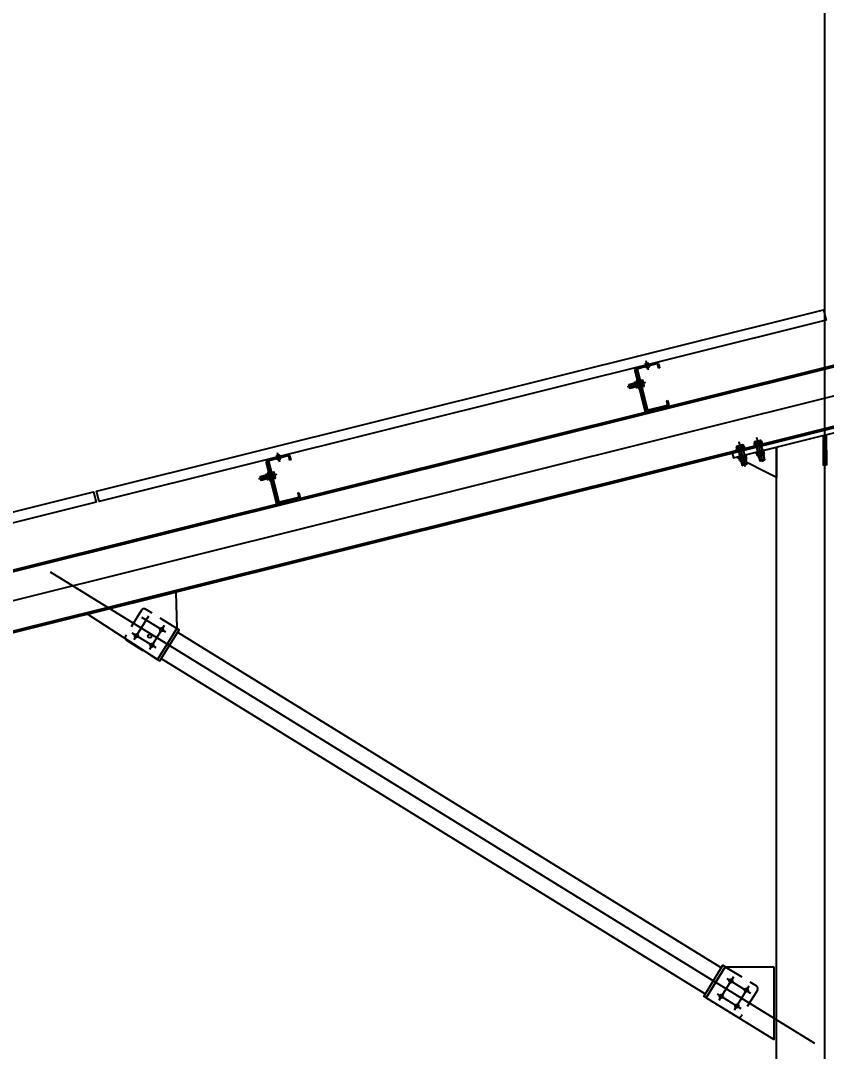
# Model space of a CAD drawing. Header units: millimetres. Extents: x 10297564 to 11610295, y -9287743 to -8409454.
# Drawn here: x 10846479 to 10849129, y -9252167 to -9248779 of the extents above; entities that cross this region are included whole.
import ezdxf

# ---------------------------------------------------------------- set-up
doc = ezdxf.new("R2010")
doc.units = ezdxf.units.MM
doc.header["$LTSCALE"] = 100
for name, pattern in [('CEN', [62, 60, -1, 0, -1]), ('CEN1', [22, 15, -3, 1, -3]), ('HIDDEN2', [4.7625, 3.175, -1.5875])]:
    doc.linetypes.add(name, pattern=pattern)
for name, color, linetype in [('0-TEXT', 7, 'Continuous'), ('BOLT', 210, 'Continuous'), ('CEN', 1, 'CEN1'), ('dim', 7, 'Continuous'), ('H형강', 3, 'Continuous'), ('module', 5, 'Continuous'), ('PLATE', 6, 'Continuous'), ('원형강관', 4, 'Continuous'), ('태양광', 255, 'Continuous')]:
    doc.layers.add(name, color=color, linetype=linetype)
doc.styles.add('돋음', font='Dotum.ttf')
doc.dimstyles.new('NDIM-150', dxfattribs={"dimscale": 75, "dimtxt": 3.5, "dimasz": 1, "dimexe": 2, "dimexo": 1, "dimgap": 1, "dimtad": 1, "dimdec": 0, "dimzin": 0, "dimdsep": 46, "dimtxsty": '돋음', "dimblk": 'dotk', "dimcen": 2, "dimdle": 2, "dimclrd": 4, "dimclre": 4, "dimclrt": 7, "dimadec": 0, "dimazin": 0, "dimtfac": 1, "dimtdec": 0, "dimtix": 1, "dimtmove": 2, "dimatfit": 3, "dimldrblk": 'DIMDOT', "dimfxl": 1, "dimtolj": 1, "dimtzin": 0, "dimlwd": -1, "dimlwe": -1, "dimarcsym": 0})

# ---------------------------------------------------------------- blocks, each defined once
blk = doc.blocks.new('A$C408A3C2D')
at = {"layer": '0-TEXT', "color": 1}
for p, q in [((0.9, 15.4), (0, 8.2)), ((2, 8), (0, 8.2)), ((1.9, 7.4), (0.9, 0)), ((1.9, 7.4), (3.9, 7.2)), ((2.9, 15.4), (2, 8)), ((2.9, 0), (3.9, 7.2))]:
    blk.add_line(p, q, dxfattribs=at)
for points in [[(2.9, 7.3), (2.9, 15.4), (0.9, 15.4)], [(0.9, 8.1), (0.9, 0), (2.9, 0)]]:
    blk.add_lwpolyline(points, dxfattribs=at)
blk = doc.blocks.new('M16-70L-1')
at = {"layer": 'BOLT', "color": 8}
for p, q in [((-50731.9, 395004), (-50729.8, 394998)), ((-50712, 395012.1), (-50730.1, 395005.5)), ((-50707.4, 395006.2), (-50729.8, 394998)), ((-50727.9, 395006.3), (-50725.5, 394999.6)), ((-50725.4, 394997.4), (-50716.8, 394973.9)), ((-50724.4, 394997.7), (-50715.8, 394974.2)), ((-50714.2, 395011.3), (-50711.8, 395004.6)), ((-50711.4, 395002.5), (-50702.8, 394979)), ((-50710.4, 395002.8), (-50701.8, 394979.3)), ((-50709.6, 395012.1), (-50707.4, 395006.2)), ((-50696.5, 394976.2), (-50718.9, 394968)), ((-50716, 394960), (-50718.9, 394968)), ((-50716.1, 394971.9, 0), (-50716.1, 394971.9, 0)), ((-50715.1, 394972.2, 0), (-50715.1, 394972.2, 0)), ((-50711.3, 394960.8), (-50714.5, 394969.6)), ((-50695.5, 394966.5), (-50713.5, 394960)), ((-50712, 394960.5, 0), (-50706.4, 394945.1)), ((-50711, 394960.9, 0), (-50705, 394944.4)), ((-50691.3, 394950.5), (-50706.4, 394945.1)), ((-50692, 394949.2), (-50705, 394944.4)), ((-50702.1, 394977, 0), (-50702.1, 394977, 0)), ((-50701.1, 394977.3, 0), (-50701.1, 394977.3, 0)), ((-50697.6, 394965.8), (-50700.8, 394974.6)), ((-50698, 394965.6, 0), (-50692, 394949.2)), ((-50697, 394966, 0), (-50691.3, 394950.5)), ((-50693.6, 394968.1), (-50696.5, 394976.2)), ((-50691.3, 394950.5), (-50692, 394949.2)), ((-50706.4, 394945.1), (-50705, 394944.4))]:
    blk.add_line(p, q, dxfattribs=at)
for points in [[(-50731.8, 394997.3), (-50731, 394995.3), (-50704.7, 395004.9), (-50705.5, 395006.9)], [(-50722.5, 394971.8), (-50721.8, 394969.8), (-50695.4, 394979.4), (-50696.2, 394981.4)]]:
    blk.add_lwpolyline(points, close=True, dxfattribs=at)
for centre, radius, start, end in [((-50728.8, 395002.2), 3.57, 71.1418, 150.2499), ((-50709.2, 394976.3), 34.6, 97.717, 122.2531), ((-50710.8, 395008.7), 3.57, 69.7253, 148.8334), ((-50714.7, 394963.3), 3.57, 249.7253, 328.8334), ((-50716.3, 394995.8), 34.6, 277.717, 302.2531), ((-50696.7, 394969.9), 3.57, 251.1418, 330.2499)]:
    blk.add_arc(centre, radius, start, end, dxfattribs=at)
at = {"layer": 'CEN'}
blk.add_line((-50725.7, 395021.7), (-50697, 394942.8, 0), dxfattribs=at)
at = {"layer": 'BOLT', "color": 8, "xscale": 1.333333333333333, "yscale": 1.333333333333333, "zscale": 1.333333333333333, "rotation": 289.9875833299714}
blk.add_blockref('A$C408A3C2D', (-50718.8, 394972.2), dxfattribs=at)
blk = doc.blocks.new('M12-50L-1')
at = {"layer": 'CEN', "color": 1, "extrusion": (3.14065e-05, -8.8997e-05, 1)}
blk.add_line((10603646.8, -9122705.5, 0), (10603588.9, -9122726.6, 0), dxfattribs=at)
at = {"layer": '태양광', "extrusion": (3.14065e-05, -8.8997e-05, 1)}
for p, q in [((10603613.6, -9122712, 0), (10603593.2, -9122719.4, 0)), ((10603593.2, -9122719.4, 0), (10603593.6, -9122718.5, 0)), ((10603593.2, -9122719.4, 0), (10603596.8, -9122729.4, 0)), ((10603613.4, -9122711.3, 0), (10603593.6, -9122718.5, 0)), ((10603593.6, -9122718.5, 0), (10603597.7, -9122729.8, 0)), ((10603617.2, -9122721.9, 0), (10603596.8, -9122729.4, 0)), ((10603596.8, -9122729.4, 0), (10603597.7, -9122729.8, 0)), ((10603617.5, -9122722.6, 0), (10603597.7, -9122729.8, 0)), ((10603630.5, -9122705.1, 0), (10603621.8, -9122708.2, 0)), ((10603626.3, -9122707.4, 0), (10603622.1, -9122708.9, 0)), ((10603629.9, -9122717.3, 0), (10603625.7, -9122718.9, 0)), ((10603634.6, -9122716.4, 0), (10603625.9, -9122719.5, 0)), ((10603626.7, -9122706.5, 0), (10603626.3, -9122707.4, 0)), ((10603626.3, -9122707.4, 0), (10603629.9, -9122717.3, 0)), ((10603629.9, -9122717.3, 0), (10603630.8, -9122717.7, 0))]:
    blk.add_line(p, q, dxfattribs=at)
at = {"layer": '태양광', "extrusion": (3.14065e-05, -8.8997e-05, 1), "elevation": 1132.1}
for points in [[(10603618.8, -9122699.7), (10603629, -9122727.9), (10603628.1, -9122728.3), (10603617.8, -9122700.1)], [(10603627.4, -9122696.6), (10603637.7, -9122724.8), (10603638.6, -9122724.4), (10603628.3, -9122696.2)]]:
    blk.add_lwpolyline(points, close=True, dxfattribs=at)
for points in [[(10603637.7, -9122698.7, 0.414214), (10603637.1, -9122698.4), (10603630.5, -9122700.8, 0.414214), (10603630.2, -9122701.4)], [(10603636.7, -9122719.3, 0.414214), (10603637.4, -9122719.6), (10603643.9, -9122717.2, 0.414214), (10603644.2, -9122716.5), (10603637.7, -9122698.7)], [(10603612.2, -9122708, -0.414214), (10603612.5, -9122707.3), (10603619.1, -9122704.9, -0.414214), (10603619.7, -9122705.2)], [(10603626.2, -9122723.1, -0.414214), (10603625.9, -9122723.7), (10603619.3, -9122726.1, -0.414214), (10603618.7, -9122725.8), (10603612.2, -9122708)], [(10603621.1, -9122709, -0.414214), (10603620.8, -9122709.6), (10603614.2, -9122712, -0.414214), (10603613.5, -9122711.7)], [(10603613.9, -9122712.7, -0.414214), (10603614.2, -9122712)], [(10603624.5, -9122718.4, -0.414214), (10603624.2, -9122719), (10603617.6, -9122721.4, -0.414214), (10603617, -9122721.1)], [(10603617.3, -9122722.1, -0.414214), (10603617.6, -9122721.4)], [(10603620.8, -9122709.6, -0.414214), (10603621.4, -9122709.9)], [(10603624.2, -9122719, -0.414214), (10603624.8, -9122719.3)], [(10603631.6, -9122705.2, 0.414214), (10603632.2, -9122705.5), (10603638.8, -9122703.1, 0.414214), (10603639.1, -9122702.4)], [(10603632.2, -9122705.5, 0.414214), (10603631.9, -9122706.1)], [(10603635, -9122714.6, 0.414214), (10603635.6, -9122714.9), (10603642.2, -9122712.5, 0.414214), (10603642.5, -9122711.8)], [(10603635.6, -9122714.9, 0.414214), (10603635.3, -9122715.5)], [(10603639.4, -9122703.4, 0.414214), (10603638.8, -9122703.1)], [(10603642.9, -9122712.8, 0.414214), (10603642.2, -9122712.5)]]:
    blk.add_lwpolyline(points, format="xyb", dxfattribs=at)
blk = doc.blocks.new('C-150X50X20X3.2T')
at = {"layer": '태양광', "color": 6, "extrusion": (3.24347e-05, -8.86228e-05, 1)}
for p, q in [((11610742, -9049860.1, -12.4), (11610694.1, -9049728.6, 0)), ((11610697.1, -9049722.2, -12.4), (11610758.1, -9049700, 0)), ((11610745.8, -9049858.8, -12.4), (11610697.9, -9049727.2, 0)), ((11610698.5, -9049725.9, -12.4), (11610759.6, -9049703.7, -12.4)), ((11610760.8, -9049704.3, 0), (11610766, -9049718.4, 0)), ((11610764.6, -9049702.9, 0), (11610769.7, -9049717, 0)), ((11610769.7, -9049717, 0), (11610766, -9049718.4, 0)), ((11610808.1, -9049837.1, -24.9), (11610747, -9049859.4, -24.9)), ((11610809.5, -9049840.9, -24.9), (11610748.4, -9049863.1, -24.9))]:
    blk.add_line(p, q, dxfattribs=at)
at = {"layer": '태양광', "color": 6}
for p, q in [((11610803.6, -9049821.8, -12.4), (11610807.3, -9049820.4, -12.4)), ((11610803.6, -9049821.8, -12.4), (11610808.7, -9049835.9, -12.4)), ((11610807.3, -9049820.4, -12.4), (11610812.5, -9049834.5, -12.4))]:
    blk.add_line(p, q, dxfattribs=at)
at = {"layer": '태양광', "color": 6, "extrusion": (3.24347e-05, -8.86228e-05, 1)}
for centre, radius, start, end in [((11610698.8, -9049726.8, 1166.2), 5, 110, 200), ((11610698.8, -9049726.8, 1166.2), 1, 110, 200), ((11610759.9, -9049704.6, 1166.2), 5, 20, 110), ((11610759.9, -9049704.6, 1166.2), 1, 20, 110), ((11610746.7, -9049858.4, 1153.7), 5, 200, 290), ((11610746.7, -9049858.4, 1153.7), 1, 200, 290), ((11610807.8, -9049836.1, 1153.7), 1, 290, 20), ((11610807.8, -9049836.1, 1153.7), 5, 290, 20)]:
    blk.add_arc(centre, radius, start, end, dxfattribs=at)
blk = doc.blocks.new('dotk')
blk.add_line((-3, 0), (3, 0))
at = {"const_width": 0.75}
blk.add_lwpolyline([(-0.375, 0, 1), (0.375, 0, 1)], format="xyb", close=True, dxfattribs=at)
blk = doc.blocks.new('*D1138')
at = {"layer": 'defpoints', "color": 0, "linetype": 'ByBlock', "ltscale": 1.8, "transparency": 16777216}
for p in [(10853920.9, -9248532.8), (10851530.1, -9249128.9), (10856107.7, -9251551), (10844328.6, -9253285.5), (10853920.9, -9253285.5)]:
    blk.add_point(p, dxfattribs=at)
at = {"layer": 'dim', "color": 4, "ltscale": 1.8, "transparency": 16777216}
for p, q in [((10853993.7, -9248514.7), (10855690.7, -9248091.6)), ((10853995.9, -9253285.5), (10856328.4, -9253285.5))]:
    blk.add_line(p, q, dxfattribs=at)
blk.add_arc((10834858.8, -9253285.6), 21319.6, 0.2017, 13.79844, dxfattribs=at)
at = {"layer": 'dim', "color": 4, "linetype": 'ByBlock', "ltscale": 1.8, "transparency": 16777216, "xscale": 75, "yscale": 75, "zscale": 75}
for p, rotation in [((10855545.1, -9248127.9), 103.8992199290396), ((10856178.4, -9253285.5), 270.1009154271349)]:
    blk.add_blockref('dotk', p, dxfattribs=dict(at, rotation=rotation))
at = {"layer": 'dim', "color": 7, "linetype": 'ByBlock', "ltscale": 1.8, "transparency": 16777216, "insert": (10856224.2, -9250662.2), "char_height": 262.5, "attachment_point": 5, "rotation": 277.0001, "style": '돋음'}
blk.add_mtext('\\A1;14°', dxfattribs=at)
blk = doc.blocks.new('DIMDOT')
blk.add_line((-1.5, 0), (1.5, 0))
blk.add_circle((0, 0), 0.75)

msp = doc.modelspace()

# ---------------------------------------------------------------- linework, layer by layer
at = {"layer": 'CEN', "linetype": 'Continuous', "ltscale": 2}
msp.add_line((10849124.7, -9254984.1), (10849124.7, -9247992.4), dxfattribs=at)
at = {"layer": 'CEN', "linetype": 'CEN'}
for p, q in [((10844898.9, -9251073.4, 19.5), (10853497.3, -9248929.6, 19.5)), ((10846576.2, -9250590.9), (10849090.7, -9252140.5))]:
    msp.add_line(p, q, dxfattribs=at)
at = {"layer": 'CEN', "color": 1}
for p, q in [((10848535.8, -9249896.2, 0), (10848543.6, -9249927.5, 0)), ((10848535.8, -9249896.2, 0), (10848543.6, -9249927.5, 0)), ((10847322.9, -9250198.6, 0), (10847330.7, -9250229.9, 0))]:
    msp.add_line(p, q, dxfattribs=at)
at = {"layer": 'CEN'}
for p, q in [((10846900, -9250736.4, -13.8), (10846851.8, -9250814.7, -13.8)), ((10846956.3, -9250789.9, -13.8), (10846878, -9250741.6, -13.8)), ((10846924.9, -9250841, -13.8), (10846846.5, -9250792.7, -13.8)), ((10846951.1, -9250767.9, -13.8), (10846902.8, -9250846.2, -13.8)), ((10848823.7, -9251921.9), (10848775.4, -9252000.3)), ((10848801.6, -9251927.2), (10848880, -9251975.4)), ((10848770.2, -9251978.2), (10848848.5, -9252026.5)), ((10848874.7, -9251953.4), (10848826.5, -9252031.7))]:
    msp.add_line(p, q, dxfattribs=at)
at = {"layer": 'H형강'}
for p, q in [((10844875.4, -9250978.8, 19.5), (10853473.7, -9248835, 19.5)), ((10844876.7, -9250984.1, 19.5), (10853475, -9248840.3, 19.5)), ((10844922.4, -9251167.5, 19.5), (10853520.8, -9249023.7, 19.5)), ((10844923.7, -9251172.9, 19.5), (10853522.1, -9249029.1, 19.5))]:
    msp.add_line(p, q, dxfattribs=at)
at = {"layer": 'module', "color": 170}
for points in [[(10849128.3, -9249763.8), (10846737.5, -9250359.9), (10846729.1, -9250326), (10849119.9, -9249729.9)], [(10846727.8, -9250362.3), (10844337, -9250958.4), (10844328.6, -9250924.5), (10846719.4, -9250328.4)]]:
    msp.add_lwpolyline(points, close=True, dxfattribs=at)
at = {"layer": 'PLATE', "elevation": -13.8}
for points in [[(10848819.8, -9250201.3), (10848823.7, -9250216.9), (10849425.8, -9250066.7), (10849422, -9250051.2)], [(10849129.3, -9250240.8), (10849120.3, -9250240.8), (10849119.8, -9250143), (10849128.8, -9250140.8)], [(10846929.6, -9250879.1), (10846699, -9250730.1), (10846990.2, -9250657.5), (10846992.5, -9250777)]]:
    msp.add_lwpolyline(points, close=True, dxfattribs=at)
at = {"layer": 'PLATE'}
for points in [[(10848965.5, -9250181.5), (10848965.5, -9250281.5), (10848832.2, -9250214.7)], [(10848957, -9251889), (10848957, -9252128.6), (10848734, -9251991.2), (10848797, -9251889)]]:
    msp.add_lwpolyline(points, close=True, dxfattribs=at)
at = {"layer": 'PLATE', "linetype": 'HIDDEN2', "ltscale": 0.2, "elevation": -13.8}
msp.add_lwpolyline([(10846992.5, -9250777), (10846890.3, -9250714, 0.414214), (10846876.6, -9250717.3), (10846824.1, -9250802.4, 0.414214), (10846827.4, -9250816.2), (10846929.5, -9250879.1)], format="xyb", close=True, dxfattribs=at)
at = {"layer": 'PLATE', "elevation": -13.8}
msp.add_lwpolyline([(10846929.5, -9250879.1), (10846937.2, -9250883.8), (10847000.2, -9250781.7), (10846992.5, -9250777), (10846929.5, -9250879.1)], dxfattribs=at)
at = {"layer": 'PLATE'}
msp.add_lwpolyline([(10848734, -9251991.2), (10848726.3, -9251986.5), (10848789.3, -9251884.3), (10848797, -9251889), (10848734, -9251991.2)], dxfattribs=at)
at = {"layer": 'PLATE', "linetype": 'HIDDEN2', "ltscale": 0.2}
msp.add_lwpolyline([(10848797, -9251889), (10848899.1, -9251952, -0.414214), (10848902.4, -9251965.8), (10848849.9, -9252050.9, -0.414214), (10848836.2, -9252054.1), (10848734, -9251991.2)], format="xyb", close=True, dxfattribs=at)
at = {"layer": 'PLATE'}
for centre in [(10846942.7, -9250781.5, -13.8), (10846860.2, -9250801.1, -13.8), (10846904, -9250802.4, -13.8), (10846911.2, -9250832.6, -13.8), (10848815.3, -9251935.6), (10848866.4, -9251965.9), (10848783.8, -9251986.6), (10848834.9, -9252018.1)]:
    msp.add_circle(centre, 6, dxfattribs=at)
at = {"layer": '원형강관'}
for p, q in [((10848965.5, -9253585.4), (10848965.5, -9250181.5)), ((10846995.3, -9250789.5), (10848784.5, -9251892.1)), ((10846942, -9250876), (10848731.2, -9251978.6))]:
    msp.add_line(p, q, dxfattribs=at)
at = {"layer": '태양광'}
for p, q in [((10848536.5, -9249911.4, 0), (10848537.2, -9249914.5, 0)), ((10848537.4, -9249913.6, 0), (10848542.5, -9249912.3, 0)), ((10848542.3, -9249909.9, 0), (10848543.1, -9249913.1, 0)), ((10848542.5, -9249912.3, 0), (10848542.8, -9249911.9, 0)), ((10848542.5, -9249912.3, 0), (10848542.7, -9249913.1, 0)), ((10848536.9, -9249913.3, 0), (10848537.4, -9249913.6, 0)), ((10848537.4, -9249913.6, 0), (10848537.6, -9249914.4, 0)), ((10848538.3, -9249918.9, 0), (10848539.1, -9249921.8, 0)), ((10848538.7, -9249918.8, 0), (10848539.5, -9249922.1, 0)), ((10848539.1, -9249921.8, 0), (10848544.9, -9249920.4, 0)), ((10848539.5, -9249922.1, 0), (10848539.1, -9249921.8, 0)), ((10848539.5, -9249922.1, 0), (10848544.6, -9249920.8, 0)), ((10848543.8, -9249917.5, 0), (10848544.6, -9249920.8, 0)), ((10848544.2, -9249917.4, 0), (10848544.9, -9249920.4, 0)), ((10848544.6, -9249920.8, 0), (10848544.9, -9249920.4, 0)), ((10847323.6, -9250213.8, 0), (10847324.4, -9250216.9, 0)), ((10847324.1, -9250215.7, 0), (10847324.5, -9250216, 0)), ((10847324.5, -9250216, 0), (10847329.6, -9250214.7, 0)), ((10847324.5, -9250216, 0), (10847324.7, -9250216.8, 0)), ((10847329.4, -9250212.4, 0), (10847330.2, -9250215.5, 0)), ((10847329.6, -9250214.7, 0), (10847329.9, -9250214.3, 0)), ((10847329.6, -9250214.7, 0), (10847329.9, -9250215.5, 0)), ((10847325.5, -9250221.3, 0), (10847326.2, -9250224.2, 0)), ((10847325.8, -9250221.2, 0), (10847326.6, -9250224.5, 0)), ((10847326.2, -9250224.2, 0), (10847332, -9250222.8, 0)), ((10847326.6, -9250224.5, 0), (10847326.2, -9250224.2, 0)), ((10847326.6, -9250224.5, 0), (10847331.8, -9250223.2, 0)), ((10847330.9, -9250219.9, 0), (10847331.8, -9250223.2, 0)), ((10847331.3, -9250219.8, 0), (10847332, -9250222.8, 0)), ((10847331.8, -9250223.2, 0), (10847332, -9250222.8, 0))]:
    msp.add_line(p, q, dxfattribs=at)
at = {"layer": '태양광', "elevation": 0}
for points in [[(10848532.1, -9249912.5), (10848546.7, -9249908.9), (10848546.5, -9249908.4), (10848532, -9249912), (10848532.1, -9249912.5)], [(10848532.9, -9249915.6), (10848547.4, -9249912), (10848547.5, -9249912.4), (10848533, -9249916.1), (10848532.9, -9249915.6)], [(10848542.9, -9249905.2), (10848533.7, -9249907.5), (10848533.7, -9249907.5), (10848533.6, -9249907.5), (10848533.6, -9249907.5), (10848533.6, -9249907.5), (10848533.6, -9249907.5), (10848533.5, -9249907.6), (10848533.5, -9249907.6), (10848533.5, -9249907.6), (10848533.5, -9249907.6), (10848533.5, -9249907.7), (10848533.5, -9249907.7), (10848533.5, -9249907.7), (10848533.5, -9249907.8), (10848534.3, -9249911.2), (10848534.4, -9249911.2), (10848534.4, -9249911.2), (10848534.4, -9249911.2), (10848534.4, -9249911.3), (10848534.4, -9249911.3), (10848534.5, -9249911.3), (10848534.5, -9249911.3), (10848534.5, -9249911.3), (10848534.5, -9249911.3), (10848534.6, -9249911.3), (10848534.6, -9249911.3), (10848534.6, -9249911.3)], [(10848536.6, -9249910.9), (10848536.6, -9249910.8), (10848536.6, -9249910.8), (10848536.7, -9249910.8), (10848536.7, -9249910.8), (10848536.7, -9249910.8), (10848536.7, -9249910.8), (10848536.7, -9249910.7), (10848536.8, -9249910.7), (10848536.8, -9249910.7), (10848536.8, -9249910.6), (10848536.8, -9249910.6), (10848536.8, -9249910.6), (10848536.8, -9249910.5), (10848535.9, -9249907.2), (10848535.9, -9249907.1), (10848535.9, -9249907.1), (10848535.9, -9249907.1), (10848535.9, -9249907), (10848535.8, -9249907), (10848535.8, -9249907), (10848535.8, -9249907), (10848535.8, -9249907), (10848535.7, -9249907), (10848535.7, -9249907), (10848535.7, -9249907), (10848535.6, -9249907), (10848535.6, -9249907)], [(10848536.1, -9249906.9), (10848536.1, -9249906.9), (10848536, -9249906.9), (10848536, -9249906.9), (10848536, -9249906.9), (10848536, -9249906.9), (10848536, -9249907), (10848535.9, -9249907), (10848535.9, -9249907), (10848535.9, -9249907), (10848535.9, -9249907.1), (10848535.9, -9249907.1), (10848535.9, -9249907.1), (10848535.9, -9249907.2)], [(10848536.8, -9249910.5), (10848536.8, -9249910.6), (10848536.8, -9249910.6), (10848536.8, -9249910.6), (10848536.8, -9249910.7), (10848536.8, -9249910.7), (10848536.9, -9249910.7), (10848536.9, -9249910.7), (10848536.9, -9249910.7), (10848537, -9249910.7), (10848537, -9249910.7), (10848537, -9249910.7), (10848537, -9249910.7), (10848537.1, -9249910.7)], [(10848541.4, -9249909.6), (10848541.5, -9249909.6), (10848541.5, -9249909.6), (10848541.5, -9249909.6), (10848541.5, -9249909.6), (10848541.6, -9249909.6), (10848541.6, -9249909.5), (10848541.6, -9249909.5), (10848541.6, -9249909.5), (10848541.6, -9249909.5), (10848541.6, -9249909.4), (10848541.6, -9249909.4), (10848541.6, -9249909.4), (10848541.6, -9249909.3), (10848540.8, -9249905.9), (10848540.8, -9249905.9), (10848540.8, -9249905.9), (10848540.7, -9249905.9), (10848540.7, -9249905.8), (10848540.7, -9249905.8), (10848540.7, -9249905.8), (10848540.6, -9249905.8), (10848540.6, -9249905.8), (10848540.6, -9249905.8), (10848540.6, -9249905.8), (10848540.5, -9249905.8), (10848540.5, -9249905.8), (10848540.5, -9249905.8)], [(10848541, -9249905.6), (10848540.9, -9249905.7), (10848540.9, -9249905.7), (10848540.9, -9249905.7), (10848540.9, -9249905.7), (10848540.8, -9249905.7), (10848540.8, -9249905.7), (10848540.8, -9249905.8), (10848540.8, -9249905.8), (10848540.8, -9249905.8), (10848540.8, -9249905.9), (10848540.8, -9249905.9), (10848540.8, -9249905.9), (10848540.8, -9249905.9)], [(10848541.6, -9249909.3), (10848541.6, -9249909.4), (10848541.6, -9249909.4), (10848541.7, -9249909.4), (10848541.7, -9249909.4), (10848541.7, -9249909.5), (10848541.7, -9249909.5), (10848541.7, -9249909.5), (10848541.8, -9249909.5), (10848541.8, -9249909.5), (10848541.8, -9249909.5), (10848541.9, -9249909.5), (10848541.9, -9249909.5), (10848541.9, -9249909.5)], [(10848543.9, -9249909), (10848543.9, -9249909), (10848543.9, -9249909), (10848543.9, -9249909), (10848544, -9249909), (10848544, -9249909), (10848544, -9249908.9), (10848544, -9249908.9), (10848544, -9249908.9), (10848544, -9249908.9), (10848544.1, -9249908.8), (10848544.1, -9249908.8), (10848544.1, -9249908.8), (10848544, -9249908.7), (10848543.2, -9249905.3), (10848543.2, -9249905.3), (10848543.2, -9249905.3), (10848543.2, -9249905.3), (10848543.1, -9249905.2), (10848543.1, -9249905.2), (10848543.1, -9249905.2), (10848543.1, -9249905.2), (10848543, -9249905.2), (10848543, -9249905.2), (10848543, -9249905.2), (10848543, -9249905.1), (10848542.9, -9249905.2), (10848542.9, -9249905.2)], [(10848545.8, -9249917), (10848536.6, -9249919.3), (10848536.6, -9249919.3), (10848536.6, -9249919.3), (10848536.5, -9249919.3), (10848536.5, -9249919.3), (10848536.5, -9249919.3), (10848536.5, -9249919.3), (10848536.4, -9249919.3), (10848536.4, -9249919.2), (10848536.4, -9249919.2), (10848536.4, -9249919.2), (10848536.3, -9249919.2), (10848536.3, -9249919.1), (10848536.3, -9249919.1), (10848535.5, -9249915.7), (10848535.5, -9249915.7), (10848535.5, -9249915.6), (10848535.5, -9249915.6), (10848535.5, -9249915.6), (10848535.5, -9249915.6), (10848535.5, -9249915.5), (10848535.5, -9249915.5), (10848535.5, -9249915.5), (10848535.6, -9249915.5), (10848535.6, -9249915.4), (10848535.6, -9249915.4), (10848535.7, -9249915.4)], [(10848537.6, -9249914.9), (10848537.6, -9249914.9), (10848537.7, -9249914.9), (10848537.7, -9249914.9), (10848537.7, -9249914.9), (10848537.8, -9249914.9), (10848537.8, -9249914.9), (10848537.8, -9249915), (10848537.8, -9249915), (10848537.9, -9249915), (10848537.9, -9249915), (10848537.9, -9249915.1), (10848537.9, -9249915.1), (10848537.9, -9249915.1), (10848538.8, -9249918.5), (10848538.8, -9249918.5), (10848538.8, -9249918.6), (10848538.8, -9249918.6), (10848538.8, -9249918.6), (10848538.7, -9249918.7), (10848538.7, -9249918.7), (10848538.7, -9249918.7), (10848538.7, -9249918.7), (10848538.7, -9249918.8), (10848538.7, -9249918.8), (10848538.6, -9249918.8), (10848538.6, -9249918.8), (10848538.6, -9249918.8)], [(10848537.9, -9249915.1), (10848537.9, -9249915.1), (10848537.9, -9249915.1), (10848537.9, -9249915), (10848537.9, -9249915), (10848537.9, -9249915), (10848537.9, -9249914.9), (10848537.9, -9249914.9), (10848538, -9249914.9), (10848538, -9249914.9), (10848538, -9249914.8), (10848538, -9249914.8), (10848538.1, -9249914.8), (10848538.1, -9249914.8)], [(10848539.1, -9249918.7), (10848539, -9249918.7), (10848539, -9249918.7), (10848539, -9249918.7), (10848538.9, -9249918.7), (10848538.9, -9249918.7), (10848538.9, -9249918.7), (10848538.9, -9249918.7), (10848538.8, -9249918.6), (10848538.8, -9249918.6), (10848538.8, -9249918.6), (10848538.8, -9249918.6), (10848538.8, -9249918.5), (10848538.8, -9249918.5)], [(10848542.5, -9249913.7), (10848542.5, -9249913.7), (10848542.5, -9249913.7), (10848542.5, -9249913.7), (10848542.6, -9249913.7), (10848542.6, -9249913.7), (10848542.6, -9249913.7), (10848542.7, -9249913.8), (10848542.7, -9249913.8), (10848542.7, -9249913.8), (10848542.7, -9249913.8), (10848542.7, -9249913.8), (10848542.7, -9249913.9), (10848542.8, -9249913.9), (10848543.6, -9249917.3), (10848543.6, -9249917.3), (10848543.6, -9249917.4), (10848543.6, -9249917.4), (10848543.6, -9249917.4), (10848543.6, -9249917.4), (10848543.6, -9249917.5), (10848543.6, -9249917.5), (10848543.6, -9249917.5), (10848543.5, -9249917.5), (10848543.5, -9249917.6), (10848543.5, -9249917.6), (10848543.5, -9249917.6), (10848543.4, -9249917.6)], [(10848542.8, -9249913.9), (10848542.8, -9249913.9), (10848542.8, -9249913.8), (10848542.8, -9249913.8), (10848542.8, -9249913.8), (10848542.8, -9249913.8), (10848542.8, -9249913.7), (10848542.8, -9249913.7), (10848542.8, -9249913.7), (10848542.8, -9249913.7), (10848542.9, -9249913.6), (10848542.9, -9249913.6), (10848542.9, -9249913.6), (10848542.9, -9249913.6)], [(10848543.9, -9249917.5), (10848543.9, -9249917.5), (10848543.8, -9249917.5), (10848543.8, -9249917.5), (10848543.8, -9249917.5), (10848543.8, -9249917.5), (10848543.7, -9249917.5), (10848543.7, -9249917.4), (10848543.7, -9249917.4), (10848543.7, -9249917.4), (10848543.6, -9249917.4), (10848543.6, -9249917.4), (10848543.6, -9249917.3), (10848543.6, -9249917.3)], [(10848544.9, -9249913.1), (10848544.9, -9249913.1), (10848544.9, -9249913.1), (10848545, -9249913.1), (10848545, -9249913.1), (10848545, -9249913.1), (10848545.1, -9249913.1), (10848545.1, -9249913.1), (10848545.1, -9249913.2), (10848545.1, -9249913.2), (10848545.1, -9249913.2), (10848545.2, -9249913.2), (10848545.2, -9249913.3), (10848545.2, -9249913.3), (10848546, -9249916.7), (10848546, -9249916.7), (10848546, -9249916.8), (10848546, -9249916.8), (10848546, -9249916.8), (10848546, -9249916.8), (10848546, -9249916.9), (10848546, -9249916.9), (10848546, -9249916.9), (10848546, -9249916.9), (10848545.9, -9249917), (10848545.9, -9249917), (10848545.9, -9249917), (10848545.8, -9249917)], [(10847319.2, -9250214.9), (10847333.8, -9250211.3), (10847333.7, -9250210.8), (10847319.1, -9250214.4), (10847319.2, -9250214.9)], [(10847320, -9250218), (10847334.6, -9250214.4), (10847334.7, -9250214.9), (10847320.1, -9250218.5), (10847320, -9250218)], [(10847330, -9250207.6), (10847320.8, -9250209.9), (10847320.8, -9250209.9), (10847320.8, -9250209.9), (10847320.7, -9250209.9), (10847320.7, -9250209.9), (10847320.7, -9250209.9), (10847320.7, -9250210), (10847320.6, -9250210), (10847320.6, -9250210), (10847320.6, -9250210), (10847320.6, -9250210.1), (10847320.6, -9250210.1), (10847320.6, -9250210.1), (10847320.6, -9250210.2), (10847321.5, -9250213.6), (10847321.5, -9250213.6), (10847321.5, -9250213.6), (10847321.5, -9250213.6), (10847321.5, -9250213.7), (10847321.6, -9250213.7), (10847321.6, -9250213.7), (10847321.6, -9250213.7), (10847321.6, -9250213.7), (10847321.7, -9250213.7), (10847321.7, -9250213.7), (10847321.7, -9250213.7), (10847321.8, -9250213.7)], [(10847323.7, -9250213.3), (10847323.7, -9250213.2), (10847323.8, -9250213.2), (10847323.8, -9250213.2), (10847323.8, -9250213.2), (10847323.8, -9250213.2), (10847323.9, -9250213.2), (10847323.9, -9250213.1), (10847323.9, -9250213.1), (10847323.9, -9250213.1), (10847323.9, -9250213), (10847323.9, -9250213), (10847323.9, -9250213), (10847323.9, -9250213), (10847323.1, -9250209.6), (10847323, -9250209.5), (10847323, -9250209.5), (10847323, -9250209.5), (10847323, -9250209.5), (10847323, -9250209.4), (10847323, -9250209.4), (10847322.9, -9250209.4), (10847322.9, -9250209.4), (10847322.9, -9250209.4), (10847322.8, -9250209.4), (10847322.8, -9250209.4), (10847322.8, -9250209.4), (10847322.8, -9250209.4)], [(10847323.2, -9250209.3), (10847323.2, -9250209.3), (10847323.2, -9250209.3), (10847323.2, -9250209.3), (10847323.1, -9250209.3), (10847323.1, -9250209.3), (10847323.1, -9250209.4), (10847323.1, -9250209.4), (10847323.1, -9250209.4), (10847323.1, -9250209.4), (10847323, -9250209.5), (10847323, -9250209.5), (10847323, -9250209.5), (10847323.1, -9250209.6)], [(10847323.9, -9250213), (10847323.9, -9250213), (10847323.9, -9250213), (10847323.9, -9250213), (10847324, -9250213.1), (10847324, -9250213.1), (10847324, -9250213.1), (10847324, -9250213.1), (10847324.1, -9250213.1), (10847324.1, -9250213.1), (10847324.1, -9250213.1), (10847324.1, -9250213.1), (10847324.2, -9250213.1), (10847324.2, -9250213.1)], [(10847325, -9250217.5), (10847325, -9250217.5), (10847325, -9250217.5), (10847325, -9250217.4), (10847325, -9250217.4), (10847325, -9250217.4), (10847325.1, -9250217.3), (10847325.1, -9250217.3), (10847325.1, -9250217.3), (10847325.1, -9250217.3), (10847325.1, -9250217.2), (10847325.2, -9250217.2), (10847325.2, -9250217.2), (10847325.2, -9250217.2)], [(10847328.6, -9250212), (10847328.6, -9250212), (10847328.6, -9250212), (10847328.7, -9250212), (10847328.7, -9250212), (10847328.7, -9250212), (10847328.7, -9250211.9), (10847328.7, -9250211.9), (10847328.7, -9250211.9), (10847328.8, -9250211.9), (10847328.8, -9250211.8), (10847328.8, -9250211.8), (10847328.8, -9250211.8), (10847328.8, -9250211.7), (10847327.9, -9250208.3), (10847327.9, -9250208.3), (10847327.9, -9250208.3), (10847327.9, -9250208.3), (10847327.8, -9250208.2), (10847327.8, -9250208.2), (10847327.8, -9250208.2), (10847327.8, -9250208.2), (10847327.8, -9250208.2), (10847327.7, -9250208.2), (10847327.7, -9250208.2), (10847327.7, -9250208.2), (10847327.6, -9250208.2), (10847327.6, -9250208.2)], [(10847328.1, -9250208), (10847328.1, -9250208.1), (10847328, -9250208.1), (10847328, -9250208.1), (10847328, -9250208.1), (10847328, -9250208.1), (10847327.9, -9250208.1), (10847327.9, -9250208.2), (10847327.9, -9250208.2), (10847327.9, -9250208.2), (10847327.9, -9250208.3), (10847327.9, -9250208.3), (10847327.9, -9250208.3), (10847327.9, -9250208.3)], [(10847328.8, -9250211.7), (10847328.8, -9250211.8), (10847328.8, -9250211.8), (10847328.8, -9250211.8), (10847328.8, -9250211.8), (10847328.8, -9250211.9), (10847328.9, -9250211.9), (10847328.9, -9250211.9), (10847328.9, -9250211.9), (10847328.9, -9250211.9), (10847329, -9250211.9), (10847329, -9250211.9), (10847329, -9250211.9), (10847329.1, -9250211.9)], [(10847329.6, -9250216.1), (10847329.6, -9250216.1), (10847329.6, -9250216.1), (10847329.7, -9250216.1), (10847329.7, -9250216.1), (10847329.7, -9250216.1), (10847329.8, -9250216.1), (10847329.8, -9250216.2), (10847329.8, -9250216.2), (10847329.8, -9250216.2), (10847329.9, -9250216.2), (10847329.9, -9250216.2), (10847329.9, -9250216.3), (10847329.9, -9250216.3), (10847330.7, -9250219.7), (10847330.7, -9250219.7), (10847330.7, -9250219.8), (10847330.7, -9250219.8), (10847330.7, -9250219.8), (10847330.7, -9250219.8), (10847330.7, -9250219.9), (10847330.7, -9250219.9), (10847330.7, -9250219.9), (10847330.7, -9250219.9), (10847330.6, -9250220), (10847330.6, -9250220), (10847330.6, -9250220), (10847330.6, -9250220)], [(10847329.9, -9250216.3), (10847329.9, -9250216.3), (10847329.9, -9250216.2), (10847329.9, -9250216.2), (10847329.9, -9250216.2), (10847329.9, -9250216.2), (10847329.9, -9250216.1), (10847329.9, -9250216.1), (10847329.9, -9250216.1), (10847330, -9250216.1), (10847330, -9250216), (10847330, -9250216), (10847330, -9250216), (10847330.1, -9250216)], [(10847331, -9250211.4), (10847331, -9250211.4), (10847331.1, -9250211.4), (10847331.1, -9250211.4), (10847331.1, -9250211.4), (10847331.1, -9250211.4), (10847331.1, -9250211.3), (10847331.2, -9250211.3), (10847331.2, -9250211.3), (10847331.2, -9250211.3), (10847331.2, -9250211.2), (10847331.2, -9250211.2), (10847331.2, -9250211.2), (10847331.2, -9250211.1), (10847330.3, -9250207.7), (10847330.3, -9250207.7), (10847330.3, -9250207.7), (10847330.3, -9250207.7), (10847330.3, -9250207.6), (10847330.3, -9250207.6), (10847330.2, -9250207.6), (10847330.2, -9250207.6), (10847330.2, -9250207.6), (10847330.1, -9250207.6), (10847330.1, -9250207.6), (10847330.1, -9250207.6), (10847330.1, -9250207.6), (10847330, -9250207.6)], [(10847332, -9250215.5), (10847332, -9250215.5), (10847332.1, -9250215.5), (10847332.1, -9250215.5), (10847332.1, -9250215.5), (10847332.2, -9250215.5), (10847332.2, -9250215.5), (10847332.2, -9250215.6), (10847332.2, -9250215.6), (10847332.3, -9250215.6), (10847332.3, -9250215.6), (10847332.3, -9250215.6), (10847332.3, -9250215.7), (10847332.3, -9250215.7), (10847333.2, -9250219.1), (10847333.2, -9250219.1), (10847333.2, -9250219.2), (10847333.2, -9250219.2), (10847333.2, -9250219.2), (10847333.2, -9250219.2), (10847333.1, -9250219.3), (10847333.1, -9250219.3), (10847333.1, -9250219.3), (10847333.1, -9250219.3), (10847333.1, -9250219.4), (10847333, -9250219.4), (10847333, -9250219.4), (10847333, -9250219.4)], [(10847333, -9250219.4), (10847323.8, -9250221.7), (10847323.7, -9250221.7), (10847323.7, -9250221.7), (10847323.7, -9250221.7), (10847323.6, -9250221.7), (10847323.6, -9250221.7), (10847323.6, -9250221.7), (10847323.6, -9250221.7), (10847323.5, -9250221.6), (10847323.5, -9250221.6), (10847323.5, -9250221.6), (10847323.5, -9250221.6), (10847323.5, -9250221.5), (10847323.5, -9250221.5), (10847322.6, -9250218.1), (10847322.6, -9250218.1), (10847322.6, -9250218.1), (10847322.6, -9250218), (10847322.6, -9250218), (10847322.6, -9250218), (10847322.6, -9250217.9), (10847322.7, -9250217.9), (10847322.7, -9250217.9), (10847322.7, -9250217.9), (10847322.7, -9250217.8), (10847322.8, -9250217.8), (10847322.8, -9250217.8)], [(10847324.7, -9250217.3), (10847324.8, -9250217.3), (10847324.8, -9250217.3), (10847324.8, -9250217.3), (10847324.9, -9250217.3), (10847324.9, -9250217.3), (10847324.9, -9250217.4), (10847324.9, -9250217.4), (10847325, -9250217.4), (10847325, -9250217.4), (10847325, -9250217.4), (10847325, -9250217.5), (10847325, -9250217.5), (10847325, -9250217.5), (10847325.9, -9250220.9), (10847325.9, -9250220.9), (10847325.9, -9250221), (10847325.9, -9250221), (10847325.9, -9250221), (10847325.9, -9250221.1), (10847325.9, -9250221.1), (10847325.8, -9250221.1), (10847325.8, -9250221.1), (10847325.8, -9250221.2), (10847325.8, -9250221.2), (10847325.8, -9250221.2), (10847325.7, -9250221.2), (10847325.7, -9250221.2)], [(10847326.2, -9250221.1), (10847326.2, -9250221.1), (10847326.1, -9250221.1), (10847326.1, -9250221.1), (10847326.1, -9250221.1), (10847326, -9250221.1), (10847326, -9250221.1), (10847326, -9250221.1), (10847326, -9250221), (10847325.9, -9250221), (10847325.9, -9250221), (10847325.9, -9250221), (10847325.9, -9250220.9), (10847325.9, -9250220.9)], [(10847331, -9250219.9), (10847331, -9250219.9), (10847331, -9250219.9), (10847330.9, -9250219.9), (10847330.9, -9250219.9), (10847330.9, -9250219.9), (10847330.9, -9250219.9), (10847330.8, -9250219.8), (10847330.8, -9250219.8), (10847330.8, -9250219.8), (10847330.8, -9250219.8), (10847330.8, -9250219.8), (10847330.7, -9250219.7), (10847330.7, -9250219.7)]]:
    msp.add_lwpolyline(points, dxfattribs=at)
at = {"layer": '태양광', "color": 3, "elevation": -4.8}
for points in [[(10848498.5, -9249926.5), (10848533.5, -9250066.7), (10848539.3, -9250065.3), (10848504.3, -9249925), (10848498.5, -9249926.5)], [(10847285.6, -9250228.9), (10847320.6, -9250369.1), (10847326.4, -9250367.7), (10847291.4, -9250227.4), (10847285.6, -9250228.9)]]:
    msp.add_lwpolyline(points, dxfattribs=at)

# ---------------------------------------------------------------- block references
at = {"layer": 'CEN', "linetype": 'CEN', "rotation": 353.9999999847292}
for p in [(247368.9, 963876.6, 0), (246156, 963574.2, 0)]:
    msp.add_blockref('C-150X50X20X3.2T', p, dxfattribs=at)
at = {"layer": 'CEN', "rotation": 353.9999999996497}
for p in [(10858056.2, -9648308.6, -13.8), (10857998, -9648323.1, -13.8)]:
    msp.add_blockref('M16-70L-1', p, dxfattribs=at)
at = {"layer": 'module', "linetype": 'CEN', "rotation": 353.9999999847292}
for p in [(1256557.7, 931144.2, -4.8), (1255344.9, 930841.8, -4.8)]:
    msp.add_blockref('M12-50L-1', p, dxfattribs=at)

# ---------------------------------------------------------------- dimensions: what is measured, and where the dimension line sits
at = {"layer": 'dim', "linetype": 'ByBlock', "ltscale": 1.8}
dim = msp.add_angular_dim_2l(base=(10856107.7, -9251551), line1=((10853920.9, -9253285.5), (10844328.6, -9253285.5)), line2=((10851530.1, -9249128.9), (10853920.9, -9248532.8)), dimstyle='NDIM-150', dxfattribs=at)
dim.commit()
dim.dimension.update_dxf_attribs({"geometry": '*D1138', "text_midpoint": (10856224.2, -9250662.2)})

doc.saveas('drawing.dxf')
